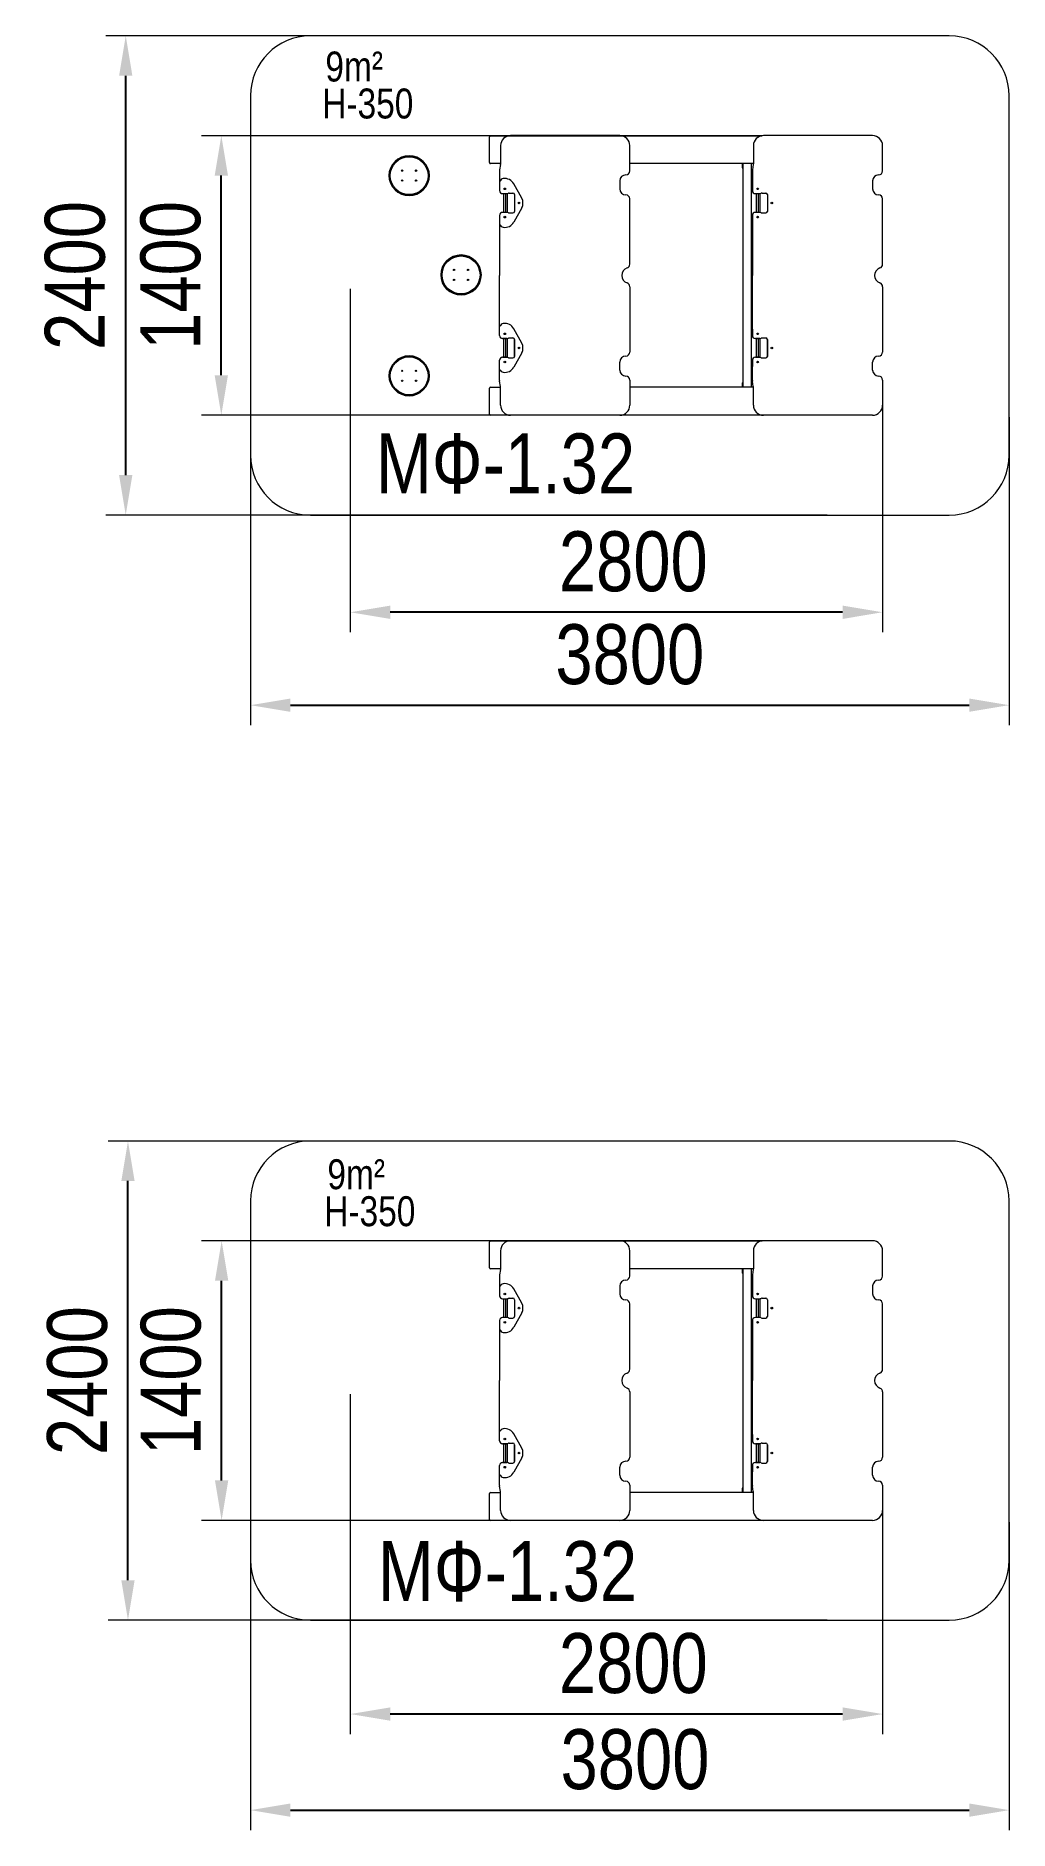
# Model space of a CAD drawing. Header units: millimetres. Extents: x -2921 to 1954, y -4679 to 4308.
import ezdxf

# ---------------------------------------------------------------- set-up
doc = ezdxf.new("R2010")
doc.units = ezdxf.units.MM
for name, color, linetype in [('DIKOM_АРТИКУЛ', 7, 'Continuous'), ('DIKOM_ЗОНА', 90, 'Continuous'), ('DIKOM_ОБЪЕКТ', 7, 'Continuous'), ('DIKOM_РАЗМЕР_ЗОНА', 7, 'Continuous'), ('DIKOM_РАЗМЕР_ОБЪЕКТА', 7, 'Continuous')]:
    doc.layers.add(name, color=color, linetype=linetype)
doc.styles.add('style1', font='arialbd.ttf', dxfattribs={"width": 0.8})
doc.dimstyles.new('1-50', dxfattribs={"dimtxt": 300, "dimasz": 200, "dimexe": 100, "dimexo": 0, "dimgap": 100, "dimtad": 1, "dimtxsty": 'style1', "dimcen": 200, "dimclrd": 7, "dimclre": 7, "dimclrt": 7, "dimadec": 1, "dimazin": 2, "dimtfac": 1, "dimtmove": 0, "dimatfit": 2, "dimfxl": 0, "dimlwd": 25, "dimlwe": 18, "dimarcsym": 0})

# ---------------------------------------------------------------- blocks, each defined once
blk = doc.blocks.new('*D4')
at = {"layer": 'Defpoints', "color": 0, "lineweight": 15, "transparency": 16777216}
for p in [(-1845.9, 2407), (1954.1, 2398.4), (1954.1, 955.7)]:
    blk.add_point(p, dxfattribs=at)
at = {"layer": 'DIKOM_РАЗМЕР_ЗОНА', "color": 7, "lineweight": 18, "transparency": 16777216}
for p, q in [((-1845.9, 2407), (-1845.9, 855.7)), ((1954.1, 2398.4), (1954.1, 855.7))]:
    blk.add_line(p, q, dxfattribs=at)
at = {"layer": 'DIKOM_РАЗМЕР_ЗОНА', "color": 7, "lineweight": 25, "transparency": 16777216}
blk.add_line((-1645.9, 955.7), (1754.1, 955.7), dxfattribs=at)
at = {"layer": 'DIKOM_РАЗМЕР_ЗОНА', "color": 7, "lineweight": 15, "transparency": 16777216}
for points in [[(-1645.9, 989), (-1645.9, 922.4), (-1845.9, 955.7)], [(1754.1, 989), (1754.1, 922.4), (1954.1, 955.7)]]:
    blk.add_solid(points, dxfattribs=at)
at = {"layer": 'DIKOM_РАЗМЕР_ЗОНА', "color": 7, "lineweight": 15, "transparency": 16777216, "insert": (54.1, 1209), "char_height": 300, "attachment_point": 5, "style": 'style1'}
blk.add_mtext('{\\fArial|b0|i0|c204|p34;3800}', dxfattribs=at)
blk = doc.blocks.new('*D5')
at = {"layer": 'Defpoints', "color": 0, "lineweight": 15, "transparency": 16777216}
for p in [(-2470.8, 4308), (1136.3, 4308), (1041.9, 1908)]:
    blk.add_point(p, dxfattribs=at)
at = {"layer": 'DIKOM_РАЗМЕР_ЗОНА', "color": 7, "lineweight": 18, "transparency": 16777216}
for p, q in [((1136.3, 4308), (-2570.8, 4308)), ((1041.9, 1908), (-2570.8, 1908))]:
    blk.add_line(p, q, dxfattribs=at)
at = {"layer": 'DIKOM_РАЗМЕР_ЗОНА', "color": 7, "lineweight": 25, "transparency": 16777216}
blk.add_line((-2470.8, 2108), (-2470.8, 4108), dxfattribs=at)
at = {"layer": 'DIKOM_РАЗМЕР_ЗОНА', "color": 7, "lineweight": 15, "transparency": 16777216}
for points in [[(-2504.2, 4108), (-2437.5, 4108), (-2470.8, 4308)], [(-2504.2, 2108), (-2437.5, 2108), (-2470.8, 1908)]]:
    blk.add_solid(points, dxfattribs=at)
at = {"layer": 'DIKOM_РАЗМЕР_ЗОНА', "color": 7, "lineweight": 200, "transparency": 16777216, "insert": (-2724, 3108), "char_height": 300, "attachment_point": 5, "rotation": 90, "style": 'style1'}
blk.add_mtext('{\\fArial|b0|i0|c204|p34;2400}', dxfattribs=at)
blk = doc.blocks.new('*D6')
at = {"layer": 'Defpoints', "color": 0, "linetype": 'Continuous', "lineweight": 15, "transparency": 16777216}
for p in [(-1992, 3808), (711.7, 3808), (700.8, 2408)]:
    blk.add_point(p, dxfattribs=at)
at = {"layer": 'DIKOM_РАЗМЕР_ОБЪЕКТА', "color": 7, "linetype": 'Continuous', "lineweight": 18, "transparency": 16777216}
for p, q in [((711.7, 3808), (-2092, 3808)), ((700.8, 2408), (-2092, 2408))]:
    blk.add_line(p, q, dxfattribs=at)
at = {"layer": 'DIKOM_РАЗМЕР_ОБЪЕКТА', "color": 7, "linetype": 'Continuous', "lineweight": 25, "transparency": 16777216}
blk.add_line((-1992, 2608), (-1992, 3608), dxfattribs=at)
at = {"layer": 'DIKOM_РАЗМЕР_ОБЪЕКТА', "color": 7, "linetype": 'Continuous', "lineweight": 15, "transparency": 16777216}
for points in [[(-2025.4, 3608), (-1958.7, 3608), (-1992, 3808)], [(-2025.4, 2608), (-1958.7, 2608), (-1992, 2408)]]:
    blk.add_solid(points, dxfattribs=at)
at = {"layer": 'DIKOM_РАЗМЕР_ОБЪЕКТА', "color": 7, "linetype": 'Continuous', "lineweight": 40, "transparency": 16777216, "insert": (-2245.2, 3108), "char_height": 300, "attachment_point": 5, "rotation": 90, "style": 'style1'}
blk.add_mtext('{\\fArial|b0|i0|c204|p34;1400}', dxfattribs=at)
blk = doc.blocks.new('*D7')
at = {"layer": 'Defpoints', "color": 0, "linetype": 'Continuous', "lineweight": 15, "transparency": 16777216}
for p in [(-1345.9, 3040.3), (1320.2, 2521.1), (-1345.9, 1421.1)]:
    blk.add_point(p, dxfattribs=at)
at = {"layer": 'DIKOM_РАЗМЕР_ОБЪЕКТА', "color": 7, "linetype": 'Continuous', "lineweight": 18, "transparency": 16777216}
for p, q in [((-1345.9, 3040.3), (-1345.9, 1321.1)), ((1320.2, 2521.1), (1320.2, 1321.1))]:
    blk.add_line(p, q, dxfattribs=at)
at = {"layer": 'DIKOM_РАЗМЕР_ОБЪЕКТА', "color": 7, "linetype": 'Continuous', "lineweight": 25, "transparency": 16777216}
blk.add_line((1120.2, 1421.1), (-1145.9, 1421.1), dxfattribs=at)
at = {"layer": 'DIKOM_РАЗМЕР_ОБЪЕКТА', "color": 7, "linetype": 'Continuous', "lineweight": 15, "transparency": 16777216}
for points in [[(-1145.9, 1454.4), (-1145.9, 1387.7), (-1345.9, 1421.1)], [(1120.2, 1454.4), (1120.2, 1387.7), (1320.2, 1421.1)]]:
    blk.add_solid(points, dxfattribs=at)
at = {"layer": 'DIKOM_РАЗМЕР_ОБЪЕКТА', "color": 7, "linetype": 'Continuous', "lineweight": 40, "transparency": 16777216, "insert": (71.6, 1674.2), "char_height": 300, "attachment_point": 5, "style": 'style1'}
blk.add_mtext('{\\fArial|b0|i0|c204|p34;2800}', dxfattribs=at)
blk = doc.blocks.new('*D0')
at = {"layer": 'Defpoints', "color": 0, "lineweight": 15, "transparency": 16777216}
for p in [(-1845.9, -3128.3), (1954.1, -3136.9), (1954.1, -4578.8)]:
    blk.add_point(p, dxfattribs=at)
at = {"layer": 'DIKOM_РАЗМЕР_ЗОНА', "color": 7, "lineweight": 18, "transparency": 16777216}
for p, q in [((-1845.9, -3128.3), (-1845.9, -4678.8)), ((1954.1, -3136.9), (1954.1, -4678.8))]:
    blk.add_line(p, q, dxfattribs=at)
at = {"layer": 'DIKOM_РАЗМЕР_ЗОНА', "color": 7, "lineweight": 25, "transparency": 16777216}
blk.add_line((-1645.9, -4578.8), (1754.1, -4578.8), dxfattribs=at)
at = {"layer": 'DIKOM_РАЗМЕР_ЗОНА', "color": 7, "lineweight": 15, "transparency": 16777216}
for points in [[(-1645.9, -4545.5), (-1645.9, -4612.1), (-1845.9, -4578.8)], [(1754.1, -4545.5), (1754.1, -4612.1), (1954.1, -4578.8)]]:
    blk.add_solid(points, dxfattribs=at)
at = {"layer": 'DIKOM_РАЗМЕР_ЗОНА', "color": 7, "lineweight": 200, "transparency": 16777216, "insert": (80.1, -4325.5), "char_height": 300, "attachment_point": 5, "style": 'style1'}
blk.add_mtext('{\\fArial|b0|i0|c204|p34;3800}', dxfattribs=at)
blk = doc.blocks.new('*D1')
at = {"layer": 'Defpoints', "color": 0, "lineweight": 15, "transparency": 16777216}
for p in [(-2459.6, -1227.3), (1136.3, -1227.3), (1041.9, -3627.3)]:
    blk.add_point(p, dxfattribs=at)
at = {"layer": 'DIKOM_РАЗМЕР_ЗОНА', "color": 7, "lineweight": 18, "transparency": 16777216}
for p, q in [((1136.3, -1227.3), (-2559.6, -1227.3)), ((1041.9, -3627.3), (-2559.6, -3627.3))]:
    blk.add_line(p, q, dxfattribs=at)
at = {"layer": 'DIKOM_РАЗМЕР_ЗОНА', "color": 7, "lineweight": 25, "transparency": 16777216}
blk.add_line((-2459.6, -3427.3), (-2459.6, -1427.3), dxfattribs=at)
at = {"layer": 'DIKOM_РАЗМЕР_ЗОНА', "color": 7, "lineweight": 15, "transparency": 16777216}
for points in [[(-2492.9, -1427.3), (-2426.3, -1427.3), (-2459.6, -1227.3)], [(-2492.9, -3427.3), (-2426.3, -3427.3), (-2459.6, -3627.3)]]:
    blk.add_solid(points, dxfattribs=at)
at = {"layer": 'DIKOM_РАЗМЕР_ЗОНА', "color": 7, "lineweight": 200, "transparency": 16777216, "insert": (-2712.8, -2427.3), "char_height": 300, "attachment_point": 5, "rotation": 90, "style": 'style1'}
blk.add_mtext('{\\fArial|b0|i0|c204|p34;2400}', dxfattribs=at)
blk = doc.blocks.new('*D2')
at = {"layer": 'Defpoints', "color": 0, "linetype": 'Continuous', "lineweight": 15, "transparency": 16777216}
for p in [(-1990.5, -1727.3), (711.7, -1727.3), (700.8, -3127.3)]:
    blk.add_point(p, dxfattribs=at)
at = {"layer": 'DIKOM_РАЗМЕР_ОБЪЕКТА', "color": 7, "linetype": 'Continuous', "lineweight": 18, "transparency": 16777216}
for p, q in [((711.7, -1727.3), (-2090.5, -1727.3)), ((700.8, -3127.3), (-2090.5, -3127.3))]:
    blk.add_line(p, q, dxfattribs=at)
at = {"layer": 'DIKOM_РАЗМЕР_ОБЪЕКТА', "color": 7, "linetype": 'Continuous', "lineweight": 25, "transparency": 16777216}
blk.add_line((-1990.5, -2927.3), (-1990.5, -1927.3), dxfattribs=at)
at = {"layer": 'DIKOM_РАЗМЕР_ОБЪЕКТА', "color": 7, "linetype": 'Continuous', "lineweight": 15, "transparency": 16777216}
for points in [[(-2023.9, -1927.3), (-1957.2, -1927.3), (-1990.5, -1727.3)], [(-2023.9, -2927.3), (-1957.2, -2927.3), (-1990.5, -3127.3)]]:
    blk.add_solid(points, dxfattribs=at)
at = {"layer": 'DIKOM_РАЗМЕР_ОБЪЕКТА', "color": 7, "linetype": 'Continuous', "lineweight": 40, "transparency": 16777216, "insert": (-2243.7, -2427.3), "char_height": 300, "attachment_point": 5, "rotation": 90, "style": 'style1'}
blk.add_mtext('{\\fArial|b0|i0|c204|p34;1400}', dxfattribs=at)
blk = doc.blocks.new('*D3')
at = {"layer": 'Defpoints', "color": 0, "linetype": 'Continuous', "lineweight": 15, "transparency": 16777216}
for p in [(-1345.9, -2494.9), (1320.2, -3014.2), (-1345.9, -4097.5)]:
    blk.add_point(p, dxfattribs=at)
at = {"layer": 'DIKOM_РАЗМЕР_ОБЪЕКТА', "color": 7, "linetype": 'Continuous', "lineweight": 18, "transparency": 16777216}
for p, q in [((-1345.9, -2494.9), (-1345.9, -4197.5)), ((1320.2, -3014.2), (1320.2, -4197.5))]:
    blk.add_line(p, q, dxfattribs=at)
at = {"layer": 'DIKOM_РАЗМЕР_ОБЪЕКТА', "color": 7, "linetype": 'Continuous', "lineweight": 25, "transparency": 16777216}
blk.add_line((1120.2, -4097.5), (-1145.9, -4097.5), dxfattribs=at)
at = {"layer": 'DIKOM_РАЗМЕР_ОБЪЕКТА', "color": 7, "linetype": 'Continuous', "lineweight": 15, "transparency": 16777216}
for points in [[(-1145.9, -4064.1), (-1145.9, -4130.8), (-1345.9, -4097.5)], [(1120.2, -4064.1), (1120.2, -4130.8), (1320.2, -4097.5)]]:
    blk.add_solid(points, dxfattribs=at)
at = {"layer": 'DIKOM_РАЗМЕР_ОБЪЕКТА', "color": 7, "linetype": 'Continuous', "lineweight": 40, "transparency": 16777216, "insert": (71.6, -3844.3), "char_height": 300, "attachment_point": 5, "style": 'style1'}
blk.add_mtext('{\\fArial|b0|i0|c204|p34;2800}', dxfattribs=at)

msp = doc.modelspace()

# ---------------------------------------------------------------- linework, layer by layer
at = {"layer": 'DIKOM_ЗОНА', "color": 3, "lineweight": 15}
for points in [[(-1545.948, 1907.975), (1654.052, 1907.975, 0.41421356), (1954.052, 2207.975), (1954.052, 4007.975, 0.41421356), (1654.052, 4307.975), (-1545.948, 4307.975, 0.41421356), (-1845.948, 4007.975), (-1845.948, 2207.975, 0.41421356)], [(1654.052, -3627.294, 0.41421356), (1954.052, -3327.294), (1954.052, -1527.294, 0.41421356), (1654.052, -1227.294), (-1545.948, -1227.294, 0.41421356), (-1845.948, -1527.294), (-1845.948, -3327.294, 0.41421356), (-1545.948, -3627.294)]]:
    msp.add_lwpolyline(points, format="xyb", close=True, dxfattribs=at)
at = {"layer": 'DIKOM_ОБЪЕКТ', "color": 7, "linetype": 'Continuous', "lineweight": 15}
for p, q in [((-648.484, 3672.975), (-648.484, 3802.975)), ((-643.484, 3807.975), (716.704, 3807.975)), ((4.052, 3808.375), (-543.157, 3808.375)), ((1270.225, 3808.375), (723.016, 3808.375)), ((-593.157, 3758.375), (-593.157, 3667.131)), ((54.052, 3631.78), (54.052, 3758.375)), ((673.016, 3758.375), (673.016, 3667.131)), ((1320.225, 3631.78), (1320.225, 3758.375)), ((-593.157, 3667.975), (-643.484, 3667.975)), ((-598.157, 3633.82), (-598.157, 3533.014)), ((-593.429, 3663.843), (-597.885, 3637.108)), ((673.016, 3667.975), (54.052, 3667.975)), ((617.516, 3667.975), (617.516, 3647.475)), ((619.016, 3645.975), (621.516, 3645.975)), ((621.516, 2547.975), (621.516, 3667.975)), ((661.516, 3667.975), (661.516, 2547.975)), ((668.016, 3633.82), (668.016, 3533.014)), ((672.744, 3663.843), (668.288, 3637.108)), ((-583.157, 3518.014), (-560.74, 3518.014)), ((-583.157, 3518.014), (-560.74, 3518.014)), ((-576.948, 3426.014), (-576.948, 3516.014)), ((-566.948, 3426.014), (-566.948, 3516.014)), ((-558.484, 3423.843), (-558.484, 3518.184)), ((-549.382, 3521.014), (-531.157, 3521.014)), ((-549.382, 3521.014), (-531.157, 3521.014)), ((-487.161, 3495.198), (-526.743, 3566.822)), ((-523.157, 3513.014), (-523.157, 3429.014)), ((-523.157, 3513.014), (-523.157, 3429.014)), ((4.052, 3581.78), (4.052, 3541.78)), ((668.016, 3564.493), (668.016, 3533.014)), ((683.016, 3518.014), (705.434, 3518.014)), ((683.016, 3518.014), (705.434, 3518.014)), ((689.225, 3426.014), (689.225, 3516.014)), ((699.225, 3426.014), (699.225, 3516.014)), ((707.225, 3426.014), (707.225, 3516.014)), ((716.792, 3521.014), (735.016, 3521.014)), ((716.792, 3521.014), (735.016, 3521.014)), ((743.016, 3513.014), (743.016, 3429.014)), ((743.016, 3513.014), (743.016, 3429.014)), ((1270.225, 3581.78), (1270.225, 3541.78)), ((-560.74, 3424.014), (-583.157, 3424.014)), ((-560.74, 3424.014), (-583.157, 3424.014)), ((-549.382, 3421.014), (-531.157, 3421.014)), ((-549.382, 3421.014), (-531.157, 3421.014)), ((-487.161, 3446.83), (-526.743, 3375.206)), ((54.052, 3164.544), (54.052, 3491.78)), ((705.434, 3424.014), (683.016, 3424.014)), ((705.434, 3424.014), (683.016, 3424.014)), ((716.792, 3421.014), (735.016, 3421.014)), ((716.792, 3421.014), (735.016, 3421.014)), ((1320.225, 3164.544), (1320.225, 3491.78)), ((-598.157, 3409.014), (-598.157, 3107.975)), ((668.016, 3409.014), (668.016, 3377.535)), ((668.016, 3409.014), (668.016, 3107.975)), ((-598.157, 2806.937), (-598.157, 3107.975)), ((668.016, 2806.937), (668.016, 3107.975)), ((54.052, 3051.407), (54.052, 2724.171)), ((1320.225, 3051.407), (1320.225, 2724.171)), ((-583.157, 2791.937), (-560.74, 2791.937)), ((-560.74, 2791.937), (-583.157, 2791.937)), ((-576.948, 2699.937), (-576.948, 2789.937)), ((-566.948, 2699.937), (-566.948, 2789.937)), ((-558.484, 2697.766), (-558.484, 2792.107)), ((-549.382, 2794.937), (-531.157, 2794.937)), ((-549.382, 2794.937), (-531.157, 2794.937)), ((-487.161, 2769.121), (-526.743, 2840.745)), ((-523.157, 2786.937), (-523.157, 2702.937)), ((-523.157, 2702.937), (-523.157, 2786.937)), ((668.016, 2838.416), (668.016, 2806.937)), ((683.016, 2791.937), (705.434, 2791.937)), ((705.434, 2791.937), (683.016, 2791.937)), ((689.225, 2699.937), (689.225, 2789.937)), ((699.225, 2699.937), (699.225, 2789.937)), ((707.225, 2699.937), (707.225, 2789.937)), ((716.792, 2794.937), (735.016, 2794.937)), ((716.792, 2794.937), (735.016, 2794.937)), ((743.016, 2786.937), (743.016, 2702.937)), ((743.016, 2702.937), (743.016, 2786.937)), ((-560.74, 2697.937), (-583.157, 2697.937)), ((-583.157, 2697.937), (-560.74, 2697.937)), ((-487.161, 2720.753), (-526.743, 2649.129)), ((705.434, 2697.937), (683.016, 2697.937)), ((683.016, 2697.937), (705.434, 2697.937)), ((-598.157, 2582.131), (-598.157, 2682.937)), ((-549.382, 2694.937), (-531.157, 2694.937)), ((-549.382, 2694.937), (-531.157, 2694.937)), ((4.052, 2634.171), (4.052, 2674.171)), ((668.016, 2682.937), (668.016, 2651.458)), ((668.016, 2582.131), (668.016, 2682.937)), ((716.792, 2694.937), (735.016, 2694.937)), ((716.792, 2694.937), (735.016, 2694.937)), ((1270.225, 2634.171), (1270.225, 2674.171)), ((-648.484, 2412.975), (-648.484, 2542.975)), ((-643.484, 2547.975), (-593.157, 2547.975)), ((-593.429, 2552.108), (-597.885, 2578.843)), ((-593.157, 2457.975), (-593.157, 2548.82)), ((54.052, 2584.171), (54.052, 2457.975)), ((673.016, 2547.975), (54.052, 2547.975)), ((617.516, 2568.475), (617.516, 2547.975)), ((621.516, 2569.975), (619.016, 2569.975)), ((672.744, 2552.108), (668.288, 2578.843)), ((673.016, 2457.975), (673.016, 2548.82)), ((1320.225, 2584.171), (1320.225, 2457.975)), ((746.531, 2407.975), (-643.484, 2407.975)), ((4.052, 2407.975), (-543.157, 2407.975)), ((1270.225, 2407.975), (723.016, 2407.975)), ((-648.484, -1862.294), (-648.484, -1732.294)), ((-643.484, -1727.294), (716.704, -1727.294)), ((-593.157, -1776.894), (-593.157, -1868.139)), ((4.052, -1726.894), (-543.157, -1726.894)), ((54.052, -1903.489), (54.052, -1776.894)), ((673.016, -1776.894), (673.016, -1868.139)), ((1270.225, -1726.894), (723.016, -1726.894)), ((1320.225, -1903.489), (1320.225, -1776.894)), ((-593.157, -1867.294), (-643.484, -1867.294)), ((-593.429, -1871.427), (-597.885, -1898.161)), ((673.016, -1867.294), (54.052, -1867.294)), ((617.516, -1867.294), (617.516, -1887.794)), ((621.516, -2987.294), (621.516, -1867.294)), ((661.516, -1867.294), (661.516, -2987.294)), ((672.744, -1871.427), (668.288, -1898.161)), ((-598.157, -1901.449), (-598.157, -2002.255)), ((-487.161, -2040.071), (-526.743, -1968.447)), ((4.052, -1953.489), (4.052, -1993.489)), ((619.016, -1889.294), (621.516, -1889.294)), ((668.016, -1901.449), (668.016, -2002.255)), ((668.016, -1970.776), (668.016, -2002.255)), ((1270.225, -1953.489), (1270.225, -1993.489)), ((-583.157, -2017.255), (-560.74, -2017.255)), ((-583.157, -2017.255), (-560.74, -2017.255)), ((-576.948, -2109.255), (-576.948, -2019.255)), ((-566.948, -2109.255), (-566.948, -2019.255)), ((-558.484, -2111.426), (-558.484, -2017.085)), ((-549.382, -2014.255), (-531.157, -2014.255)), ((-549.382, -2014.255), (-531.157, -2014.255)), ((-523.157, -2022.255), (-523.157, -2106.255)), ((-523.157, -2022.255), (-523.157, -2106.255)), ((54.052, -2370.725), (54.052, -2043.489)), ((683.016, -2017.255), (705.434, -2017.255)), ((683.016, -2017.255), (705.434, -2017.255)), ((689.225, -2109.255), (689.225, -2019.255)), ((699.225, -2109.255), (699.225, -2019.255)), ((707.225, -2109.255), (707.225, -2019.255)), ((716.792, -2014.255), (735.016, -2014.255)), ((716.792, -2014.255), (735.016, -2014.255)), ((743.016, -2022.255), (743.016, -2106.255)), ((743.016, -2022.255), (743.016, -2106.255)), ((1320.225, -2370.725), (1320.225, -2043.489)), ((-598.157, -2126.255), (-598.157, -2427.294)), ((-560.74, -2111.255), (-583.157, -2111.255)), ((-560.74, -2111.255), (-583.157, -2111.255)), ((-549.382, -2114.255), (-531.157, -2114.255)), ((-549.382, -2114.255), (-531.157, -2114.255)), ((-487.161, -2088.439), (-526.743, -2160.063)), ((668.016, -2126.255), (668.016, -2157.735)), ((668.016, -2126.255), (668.016, -2427.294)), ((705.434, -2111.255), (683.016, -2111.255)), ((705.434, -2111.255), (683.016, -2111.255)), ((716.792, -2114.255), (735.016, -2114.255)), ((716.792, -2114.255), (735.016, -2114.255)), ((-598.157, -2728.332), (-598.157, -2427.294)), ((54.052, -2483.862), (54.052, -2811.098)), ((668.016, -2728.332), (668.016, -2427.294)), ((1320.225, -2483.862), (1320.225, -2811.098)), ((-487.161, -2766.148), (-526.743, -2694.524)), ((-583.157, -2743.332), (-560.74, -2743.332)), ((-560.74, -2743.332), (-583.157, -2743.332)), ((-576.948, -2835.332), (-576.948, -2745.332)), ((-566.948, -2835.332), (-566.948, -2745.332)), ((-558.484, -2837.503), (-558.484, -2743.162)), ((-549.382, -2740.332), (-531.157, -2740.332)), ((-549.382, -2740.332), (-531.157, -2740.332)), ((-523.157, -2748.332), (-523.157, -2832.332)), ((-523.157, -2832.332), (-523.157, -2748.332)), ((668.016, -2696.853), (668.016, -2728.332)), ((683.016, -2743.332), (705.434, -2743.332)), ((705.434, -2743.332), (683.016, -2743.332)), ((689.225, -2835.332), (689.225, -2745.332)), ((699.225, -2835.332), (699.225, -2745.332)), ((707.225, -2835.332), (707.225, -2745.332)), ((716.792, -2740.332), (735.016, -2740.332)), ((716.792, -2740.332), (735.016, -2740.332)), ((743.016, -2748.332), (743.016, -2832.332)), ((743.016, -2832.332), (743.016, -2748.332)), ((-598.157, -2953.139), (-598.157, -2852.332)), ((-560.74, -2837.332), (-583.157, -2837.332)), ((-583.157, -2837.332), (-560.74, -2837.332)), ((-549.382, -2840.332), (-531.157, -2840.332)), ((-549.382, -2840.332), (-531.157, -2840.332)), ((-487.161, -2814.517), (-526.743, -2886.14)), ((4.052, -2901.098), (4.052, -2861.098)), ((668.016, -2852.332), (668.016, -2883.812)), ((668.016, -2953.139), (668.016, -2852.332)), ((705.434, -2837.332), (683.016, -2837.332)), ((683.016, -2837.332), (705.434, -2837.332)), ((716.792, -2840.332), (735.016, -2840.332)), ((716.792, -2840.332), (735.016, -2840.332)), ((1270.225, -2901.098), (1270.225, -2861.098)), ((-593.429, -2983.161), (-597.885, -2956.427)), ((54.052, -2951.098), (54.052, -3077.294)), ((621.516, -2965.294), (619.016, -2965.294)), ((672.744, -2983.161), (668.288, -2956.427)), ((1320.225, -2951.098), (1320.225, -3077.294)), ((-648.484, -3122.294), (-648.484, -2992.294)), ((-643.484, -2987.294), (-593.157, -2987.294)), ((-593.157, -3077.294), (-593.157, -2986.449)), ((673.016, -2987.294), (54.052, -2987.294)), ((617.516, -2966.794), (617.516, -2987.294)), ((673.016, -3077.294), (673.016, -2986.449)), ((746.531, -3127.294), (-643.484, -3127.294)), ((4.052, -3127.294), (-543.157, -3127.294)), ((1270.225, -3127.294), (723.016, -3127.294))]:
    msp.add_line(p, q, dxfattribs=at)
for centre, radius in [((-1051.183, 3607.975), 100), ((-1051.183, 3607.975), 95), ((-1086.183, 3632.975), 3.5), ((-1016.183, 3632.975), 3.5), ((-1086.183, 3582.975), 3.5), ((-1016.183, 3582.975), 3.5), ((-571.948, 3541.84), 4), ((-571.948, 3541.84), 4), ((694.225, 3541.84), 4), ((694.225, 3541.84), 4), ((-500.719, 3471.014), 4), ((-500.719, 3471.014), 4), ((765.454, 3471.014), 4), ((765.454, 3471.014), 4), ((-571.948, 3400.188), 4), ((-571.948, 3400.188), 4), ((694.225, 3400.188), 4), ((694.225, 3400.188), 4), ((-791.183, 3110.665), 100), ((-791.183, 3110.665), 95), ((-826.183, 3135.665), 3.5), ((-826.183, 3085.665), 3.5), ((-756.183, 3135.665), 3.5), ((-756.183, 3085.665), 3.5), ((-571.948, 2815.763), 4), ((-571.948, 2815.763), 4), ((694.225, 2815.763), 4), ((694.225, 2815.763), 4), ((-1051.183, 2605.286), 100), ((-1051.183, 2605.286), 95), ((-500.719, 2744.937), 4), ((-500.719, 2744.937), 4), ((765.454, 2744.937), 4), ((765.454, 2744.937), 4), ((-1086.183, 2630.286), 3.5), ((-1016.183, 2630.286), 3.5), ((-571.948, 2674.111), 4), ((-571.948, 2674.111), 4), ((694.225, 2674.111), 4), ((694.225, 2674.111), 4), ((-1086.183, 2580.286), 3.5), ((-1016.183, 2580.286), 3.5), ((-571.948, -1993.429), 4), ((-571.948, -1993.429), 4), ((-500.719, -2064.255), 4), ((-500.719, -2064.255), 4), ((694.225, -1993.429), 4), ((694.225, -1993.429), 4), ((765.454, -2064.255), 4), ((765.454, -2064.255), 4), ((-571.948, -2135.081), 4), ((-571.948, -2135.081), 4), ((694.225, -2135.081), 4), ((694.225, -2135.081), 4), ((-571.948, -2719.506), 4), ((-571.948, -2719.506), 4), ((694.225, -2719.506), 4), ((694.225, -2719.506), 4), ((-571.948, -2861.158), 4), ((-571.948, -2861.158), 4), ((-500.719, -2790.332), 4), ((-500.719, -2790.332), 4), ((694.225, -2861.158), 4), ((694.225, -2861.158), 4), ((765.454, -2790.332), 4), ((765.454, -2790.332), 4)]:
    msp.add_circle(centre, radius, dxfattribs=at)
at = {"layer": 'DIKOM_ОБЪЕКТ', "color": 7, "linetype": 'Continuous', "lineweight": 15, "extrusion": (-1.2326e-31, 3.58169e-15, -1)}
for centre in [(1051.183, 3607.975), (791.183, 3110.665), (1051.183, 2605.286)]:
    msp.add_circle(centre, 100, dxfattribs=at)
at = {"layer": 'DIKOM_ОБЪЕКТ', "color": 7, "linetype": 'Continuous', "lineweight": 15}
for centre, radius, start, end in [((-643.484, 3802.975), 5, 90, 180), ((-543.157, 3758.375), 50, 90, 180), ((4.052, 3758.375), 50, 0, 90), ((723.016, 3758.375), 50, 90, 180), ((1270.225, 3758.375), 50, 0, 90), ((-643.484, 3672.975), 5, 180, 270), ((-578.157, 3633.82), 20, 170.5376778, 180), ((-613.157, 3667.131), 20, 350.5376778, 0), ((34.052, 3581.78), 30, 90, 180), ((34.052, 3631.78), 20, 270, 0), ((619.016, 3647.475), 1.5, 180, 270), ((688.016, 3633.82), 20, 170.5376778, 180), ((653.016, 3667.131), 20, 350.5376778, 0), ((1300.225, 3581.78), 30, 90, 180), ((1300.225, 3631.78), 20, 270, 0), ((-583.157, 3533.014), 15, 180, 270), ((-583.157, 3533.014), 15, 180, 270), ((-576.896, 3573.1), 20, 98.9936786, 163.3272744), ((-571.948, 3541.84), 51.649, 28.9262518, 98.9936786), ((-560.74, 3533.014), 15, 270, 299.5918458), ((-560.74, 3533.014), 15, 270, 299.5918458), ((-549.382, 3513.014), 8, 90, 119.5918458), ((-549.382, 3513.014), 8, 90, 119.5918458), ((-531.157, 3513.014), 8, 0, 90), ((-531.157, 3513.014), 8, 0, 90), ((34.052, 3541.78), 30, 180, 270), ((34.052, 3491.78), 20, 0, 90), ((683.016, 3533.014), 15, 180, 270), ((683.016, 3533.014), 15, 180, 270), ((705.434, 3533.014), 15, 270, 299.5918458), ((705.434, 3533.014), 15, 270, 299.5918458), ((716.792, 3513.014), 8, 90, 119.5918458), ((716.792, 3513.014), 8, 90, 119.5918458), ((735.016, 3513.014), 8, 0, 90), ((735.016, 3513.014), 8, 0, 90), ((1300.225, 3541.78), 30, 180, 270), ((1300.225, 3491.78), 20, 0, 90), ((-583.157, 3409.014), 15, 90, 180), ((-583.157, 3409.014), 15, 90, 180), ((-560.74, 3409.014), 15, 60.4081542, 90), ((-560.74, 3409.014), 15, 60.4081542, 90), ((-549.382, 3429.014), 8, 240.4081542, 270), ((-549.382, 3429.014), 8, 240.4081542, 270), ((-531.157, 3429.014), 8, 270, 0), ((-531.157, 3429.014), 8, 270, 0), ((-530.923, 3471.014), 50, 331.0737482, 28.9262518), ((683.016, 3409.014), 15, 90, 180), ((683.016, 3409.014), 15, 90, 180), ((705.434, 3409.014), 15, 60.4081542, 90), ((705.434, 3409.014), 15, 60.4081542, 90), ((716.792, 3429.014), 8, 240.4081542, 270), ((716.792, 3429.014), 8, 240.4081542, 270), ((735.016, 3429.014), 8, 270, 0), ((735.016, 3429.014), 8, 270, 0), ((-576.896, 3368.928), 20, 196.6727256, 261.0063214), ((-571.948, 3400.188), 51.649, 261.0063214, 331.0737482), ((54.052, 3107.975), 40, 109.4712206, 250.5287794), ((34.052, 3164.544), 20, 289.4712206, 0), ((1320.225, 3107.975), 40, 109.4712206, 250.5287794), ((1300.225, 3164.544), 20, 289.4712206, 0), ((34.052, 3051.407), 20, 0, 70.5287794), ((1300.225, 3051.407), 20, 0, 70.5287794), ((-583.157, 2806.937), 15, 180, 270), ((-583.157, 2806.937), 15, 180, 270), ((-576.896, 2847.023), 20, 98.9936786, 163.3272744), ((-571.948, 2815.763), 51.649, 28.9262518, 98.9936786), ((-560.74, 2806.937), 15, 270, 299.5918458), ((-560.74, 2806.937), 15, 270, 299.5918458), ((-549.382, 2786.937), 8, 90, 119.5918458), ((-549.382, 2786.937), 8, 90, 119.5918458), ((-531.157, 2786.937), 8, 0, 90), ((-531.157, 2786.937), 8, 0, 90), ((683.016, 2806.937), 15, 180, 270), ((683.016, 2806.937), 15, 180, 270), ((705.434, 2806.937), 15, 270, 299.5918458), ((705.434, 2806.937), 15, 270, 299.5918458), ((716.792, 2786.937), 8, 90, 119.5918458), ((716.792, 2786.937), 8, 90, 119.5918458), ((735.016, 2786.937), 8, 0, 90), ((735.016, 2786.937), 8, 0, 90), ((-583.157, 2682.937), 15, 90, 180), ((-583.157, 2682.937), 15, 90, 180), ((-560.74, 2682.937), 15, 60.4081542, 90), ((-560.74, 2682.937), 15, 60.4081542, 90), ((-531.157, 2702.937), 8, 270, 0), ((-531.157, 2702.937), 8, 270, 0), ((-530.923, 2744.937), 50, 331.0737482, 28.9262518), ((34.052, 2674.171), 30, 90, 180), ((34.052, 2724.171), 20, 270, 0), ((683.016, 2682.937), 15, 90, 180), ((683.016, 2682.937), 15, 90, 180), ((705.434, 2682.937), 15, 60.4081542, 90), ((705.434, 2682.937), 15, 60.4081542, 90), ((735.016, 2702.937), 8, 270, 0), ((735.016, 2702.937), 8, 270, 0), ((1300.225, 2674.171), 30, 90, 180), ((1300.225, 2724.171), 20, 270, 0), ((-576.896, 2642.851), 20, 196.6727256, 261.0063214), ((-571.948, 2674.111), 51.649, 261.0063214, 331.0737482), ((-549.382, 2702.937), 8, 240.4081542, 270), ((-549.382, 2702.937), 8, 240.4081542, 270), ((34.052, 2634.171), 30, 180, 270), ((716.792, 2702.937), 8, 240.4081542, 270), ((716.792, 2702.937), 8, 240.4081542, 270), ((1300.225, 2634.171), 30, 180, 270), ((-643.484, 2542.975), 5, 90, 180), ((-578.157, 2582.131), 20, 180, 189.4623222), ((-613.157, 2548.82), 20, 0, 9.4623222), ((34.052, 2584.171), 20, 0, 90), ((619.016, 2568.475), 1.5, 90, 180), ((688.016, 2582.131), 20, 180, 189.4623222), ((653.016, 2548.82), 20, 0, 9.4623222), ((1300.225, 2584.171), 20, 0, 90), ((-543.157, 2457.975), 50, 180, 270), ((4.052, 2457.975), 50, 270, 0), ((723.016, 2457.975), 50, 180, 270), ((1270.225, 2457.975), 50, 270, 0), ((-643.484, 2412.975), 5, 180, 270), ((746.516, 2412.975), 5, 270, 270.215922), ((746.516, 2412.975), 5, 270, 270.1234223), ((-643.484, -1732.294), 5, 90, 180), ((-543.157, -1776.894), 50, 90, 180), ((4.052, -1776.894), 50, 0, 90), ((723.016, -1776.894), 50, 90, 180), ((1270.225, -1776.894), 50, 0, 90), ((-643.484, -1862.294), 5, 180, 270), ((-613.157, -1868.139), 20, 350.5376778, 0), ((653.016, -1868.139), 20, 350.5376778, 0), ((-578.157, -1901.449), 20, 170.5376778, 180), ((-576.896, -1962.169), 20, 98.9936786, 163.3272744), ((-571.948, -1993.429), 51.649, 28.9262518, 98.9936786), ((34.052, -1953.489), 30, 90, 180), ((34.052, -1903.489), 20, 270, 0), ((619.016, -1887.794), 1.5, 180, 270), ((688.016, -1901.449), 20, 170.5376778, 180), ((1300.225, -1953.489), 30, 90, 180), ((1300.225, -1903.489), 20, 270, 0), ((-583.157, -2002.255), 15, 180, 270), ((-583.157, -2002.255), 15, 180, 270), ((-560.74, -2002.255), 15, 270, 299.5918458), ((-560.74, -2002.255), 15, 270, 299.5918458), ((-549.382, -2022.255), 8, 90, 119.5918458), ((-549.382, -2022.255), 8, 90, 119.5918458), ((-531.157, -2022.255), 8, 0, 90), ((-531.157, -2022.255), 8, 0, 90), ((-530.923, -2064.255), 50, 331.0737482, 28.9262518), ((34.052, -1993.489), 30, 180, 270), ((34.052, -2043.489), 20, 0, 90), ((683.016, -2002.255), 15, 180, 270), ((683.016, -2002.255), 15, 180, 270), ((705.434, -2002.255), 15, 270, 299.5918458), ((705.434, -2002.255), 15, 270, 299.5918458), ((716.792, -2022.255), 8, 90, 119.5918458), ((716.792, -2022.255), 8, 90, 119.5918458), ((735.016, -2022.255), 8, 0, 90), ((735.016, -2022.255), 8, 0, 90), ((1300.225, -1993.489), 30, 180, 270), ((1300.225, -2043.489), 20, 0, 90), ((-583.157, -2126.255), 15, 90, 180), ((-583.157, -2126.255), 15, 90, 180), ((-560.74, -2126.255), 15, 60.4081542, 90), ((-560.74, -2126.255), 15, 60.4081542, 90), ((-549.382, -2106.255), 8, 240.4081542, 270), ((-549.382, -2106.255), 8, 240.4081542, 270), ((-531.157, -2106.255), 8, 270, 0), ((-531.157, -2106.255), 8, 270, 0), ((683.016, -2126.255), 15, 90, 180), ((683.016, -2126.255), 15, 90, 180), ((705.434, -2126.255), 15, 60.4081542, 90), ((705.434, -2126.255), 15, 60.4081542, 90), ((716.792, -2106.255), 8, 240.4081542, 270), ((716.792, -2106.255), 8, 240.4081542, 270), ((735.016, -2106.255), 8, 270, 0), ((735.016, -2106.255), 8, 270, 0), ((-576.896, -2166.342), 20, 196.6727256, 261.0063214), ((-571.948, -2135.081), 51.649, 261.0063214, 331.0737482), ((54.052, -2427.294), 40, 109.4712206, 250.5287794), ((34.052, -2370.725), 20, 289.4712206, 0), ((1320.225, -2427.294), 40, 109.4712206, 250.5287794), ((1300.225, -2370.725), 20, 289.4712206, 0), ((34.052, -2483.862), 20, 0, 70.5287794), ((1300.225, -2483.862), 20, 0, 70.5287794), ((-576.896, -2688.246), 20, 98.9936786, 163.3272744), ((-571.948, -2719.506), 51.649, 28.9262518, 98.9936786), ((-583.157, -2728.332), 15, 180, 270), ((-583.157, -2728.332), 15, 180, 270), ((-560.74, -2728.332), 15, 270, 299.5918458), ((-560.74, -2728.332), 15, 270, 299.5918458), ((-549.382, -2748.332), 8, 90, 119.5918458), ((-549.382, -2748.332), 8, 90, 119.5918458), ((-531.157, -2748.332), 8, 0, 90), ((-531.157, -2748.332), 8, 0, 90), ((-530.923, -2790.332), 50, 331.0737482, 28.9262518), ((683.016, -2728.332), 15, 180, 270), ((683.016, -2728.332), 15, 180, 270), ((705.434, -2728.332), 15, 270, 299.5918458), ((705.434, -2728.332), 15, 270, 299.5918458), ((716.792, -2748.332), 8, 90, 119.5918458), ((716.792, -2748.332), 8, 90, 119.5918458), ((735.016, -2748.332), 8, 0, 90), ((735.016, -2748.332), 8, 0, 90), ((-583.157, -2852.332), 15, 90, 180), ((-583.157, -2852.332), 15, 90, 180), ((-560.74, -2852.332), 15, 60.4081542, 90), ((-560.74, -2852.332), 15, 60.4081542, 90), ((-549.382, -2832.332), 8, 240.4081542, 270), ((-549.382, -2832.332), 8, 240.4081542, 270), ((-531.157, -2832.332), 8, 270, 0), ((-531.157, -2832.332), 8, 270, 0), ((34.052, -2861.098), 30, 90, 180), ((34.052, -2811.098), 20, 270, 0), ((683.016, -2852.332), 15, 90, 180), ((683.016, -2852.332), 15, 90, 180), ((705.434, -2852.332), 15, 60.4081542, 90), ((705.434, -2852.332), 15, 60.4081542, 90), ((716.792, -2832.332), 8, 240.4081542, 270), ((716.792, -2832.332), 8, 240.4081542, 270), ((735.016, -2832.332), 8, 270, 0), ((735.016, -2832.332), 8, 270, 0), ((1300.225, -2861.098), 30, 90, 180), ((1300.225, -2811.098), 20, 270, 0), ((-578.157, -2953.139), 20, 180, 189.4623222), ((-576.896, -2892.419), 20, 196.6727256, 261.0063214), ((-571.948, -2861.158), 51.649, 261.0063214, 331.0737482), ((34.052, -2901.098), 30, 180, 270), ((34.052, -2951.098), 20, 0, 90), ((619.016, -2966.794), 1.5, 90, 180), ((688.016, -2953.139), 20, 180, 189.4623222), ((1300.225, -2901.098), 30, 180, 270), ((1300.225, -2951.098), 20, 0, 90), ((-643.484, -2992.294), 5, 90, 180), ((-613.157, -2986.449), 20, 0, 9.4623222), ((653.016, -2986.449), 20, 0, 9.4623222), ((-643.484, -3122.294), 5, 180, 270), ((-543.157, -3077.294), 50, 180, 270), ((4.052, -3077.294), 50, 270, 0), ((723.016, -3077.294), 50, 180, 270), ((746.516, -3122.294), 5, 270, 270.215922), ((746.516, -3122.294), 5, 270, 270.1234223), ((1270.225, -3077.294), 50, 270, 0)]:
    msp.add_arc(centre, radius, start, end, dxfattribs=at)

# ---------------------------------------------------------------- texts
at = {"layer": 'DIKOM_АРТИКУЛ', "char_height": 300, "width": 1357.51515, "attachment_point": 1, "style": 'style1'}
for insert in [(-1217.552, 2316.699), (-1207.402, -3231.516)]:
    msp.add_mtext('{\\fArial|b0|i0|c204|p34;MФ-1.32}', dxfattribs=dict(at, insert=insert))
at = {"layer": 'DIKOM_РАЗМЕР_ОБЪЕКТА', "char_height": 150, "attachment_point": 1, "style": 'style1'}
for insert in [(-1470.922, 4229.529), (-1460.771, -1318.686)]:
    msp.add_mtext_dynamic_manual_height_columns('{\\fArial|b0|i0|c204|p34;9m²}', width=353.10212, gutter_width=20, heights=[0], dxfattribs=dict(at, insert=insert))
at = {"layer": 'DIKOM_РАЗМЕР_ОБЪЕКТА', "char_height": 150, "width": 325.72661, "attachment_point": 1, "style": 'style1'}
for insert in [(-1486.618, 4044.314), (-1476.468, -1503.901)]:
    msp.add_mtext('{\\fArial|b0|i0|c204|p34;H-350}', dxfattribs=dict(at, insert=insert))

# ---------------------------------------------------------------- dimensions: what is measured, and where the dimension line sits
at = {"layer": 'DIKOM_РАЗМЕР_ЗОНА', "color": 3, "lineweight": 200}
for base, p1, p2, picture, middle in [((-2470.843, 4307.975), (1041.926, 1907.975), (1136.253, 4307.975), '*D5', (-2470.843, 3107.975)), ((-2459.611, -1227.294), (1041.926, -3627.294), (1136.253, -1227.294), '*D1', (-2459.611, -2427.294))]:
    dim = msp.add_linear_dim(base=base, p1=p1, p2=p2, angle=90, text='{\\fArial|b0|i0|c204|p34;<>}', dimstyle='1-50', dxfattribs=at)
    dim.commit()
    dim.dimension.update_dxf_attribs({"geometry": picture, "text_midpoint": middle, "dimtype": 160})
at = {"layer": 'DIKOM_РАЗМЕР_ЗОНА', "color": 3, "lineweight": 15}
dim = msp.add_linear_dim(base=(1954.052, 955.694), p1=(-1845.948, 2407.014), p2=(1954.052, 2398.376), text='{\\fArial|b0|i0|c204|p34;<>}', dimstyle='1-50', dxfattribs=at)
dim.commit()
dim.dimension.update_dxf_attribs({"geometry": '*D4', "text_midpoint": (54.052, 955.694), "dimtype": 160})
at = {"layer": 'DIKOM_РАЗМЕР_ЗОНА', "color": 3, "lineweight": 200}
dim = msp.add_linear_dim(base=(1954.052, -4578.805), p1=(-1845.948, -3128.255), p2=(1954.052, -3136.893), text='{\\fArial|b0|i0|c204|p34;<>}', dimstyle='1-50', dxfattribs=at)
dim.commit()
dim.dimension.update_dxf_attribs({"geometry": '*D0', "text_midpoint": (80.051, -4578.805), "dimtype": 160})
at = {"layer": 'DIKOM_РАЗМЕР_ОБЪЕКТА', "color": 7, "linetype": 'Continuous', "lineweight": 40}
for base, p1, p2, picture, middle in [((-1992.024, 3807.975), (700.821, 2407.975), (711.699, 3807.975), '*D6', (-1992.024, 3107.975)), ((-1990.528, -1727.294), (700.821, -3127.294), (711.699, -1727.294), '*D2', (-1990.528, -2427.294))]:
    dim = msp.add_linear_dim(base=base, p1=p1, p2=p2, angle=90, text='{\\fArial|b0|i0|c204|p34;<>}', dimstyle='1-50', dxfattribs=at)
    dim.commit()
    dim.dimension.update_dxf_attribs({"geometry": picture, "text_midpoint": middle, "dimtype": 160})
for base, p1, p2, picture, middle in [((-1345.948, 1421.067), (1320.225, 2521.073), (-1345.948, 3040.323), '*D7', (71.619, 1421.067)), ((-1345.948, -4097.461), (1320.225, -3014.196), (-1345.948, -2494.946), '*D3', (71.619, -4097.461))]:
    dim = msp.add_linear_dim(base=base, p1=p1, p2=p2, text='{\\fArial|b0|i0|c204|p34;2800}', dimstyle='1-50', dxfattribs=at)
    dim.commit()
    dim.dimension.update_dxf_attribs({"geometry": picture, "text_midpoint": middle, "dimtype": 160})

doc.saveas('drawing.dxf')
